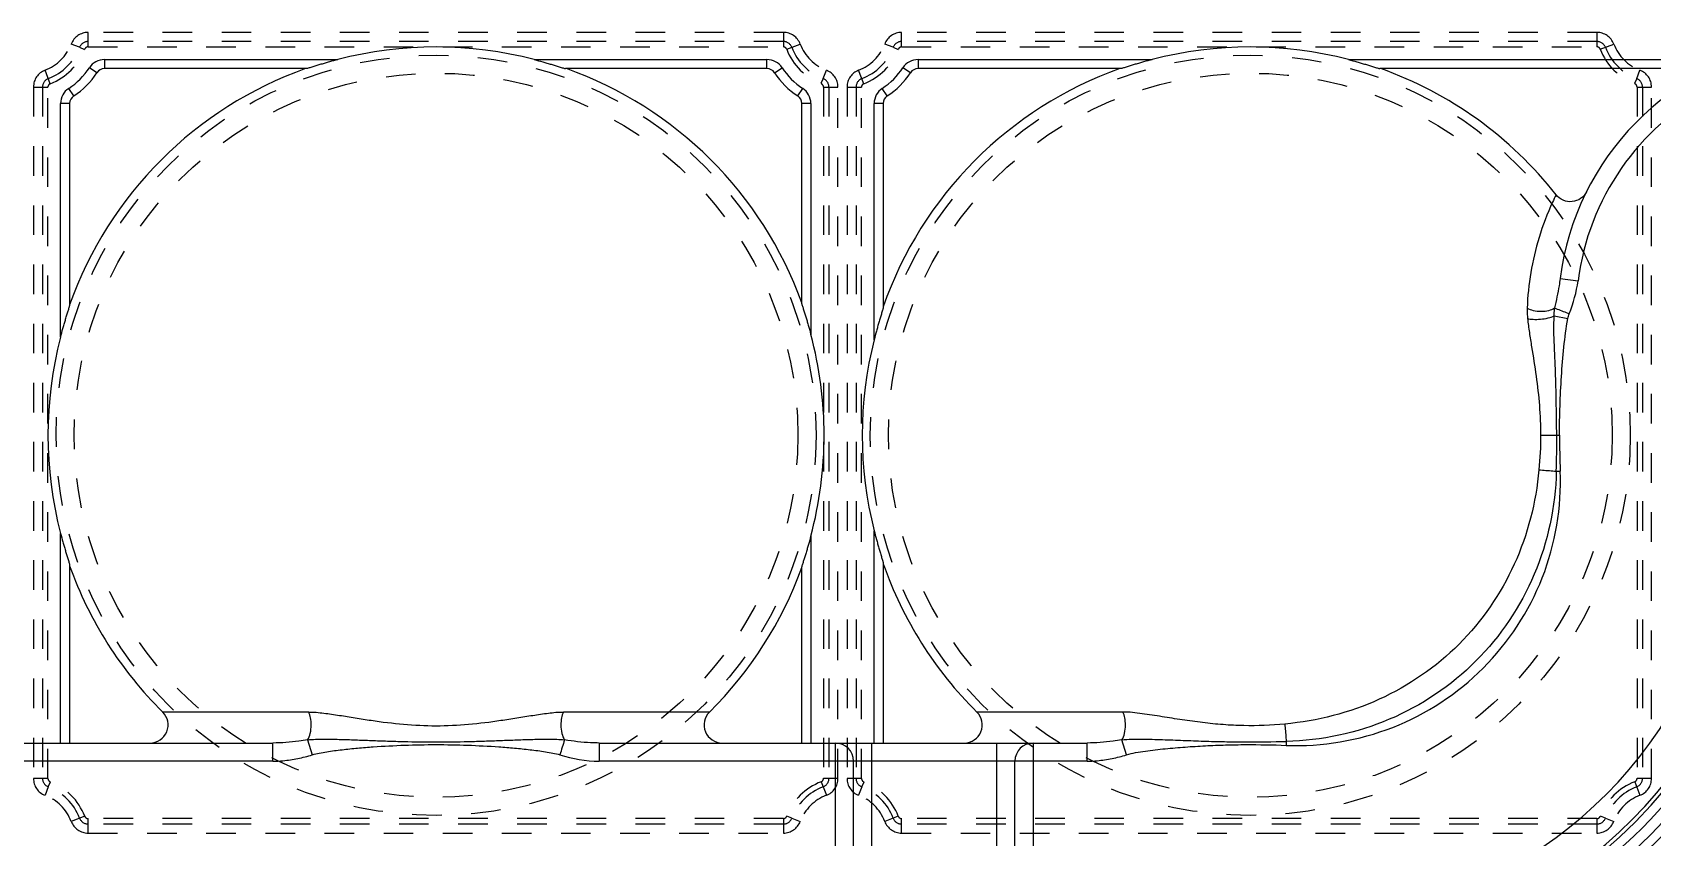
# Model space of a CAD drawing. Header units: millimetres. Extents: x -840 to 1682, y -9216 to -2117.
# Drawn here: x 664 to 753.6, y -2551.6 to -2507.1 of the extents above; entities that cross this region are included whole.
import ezdxf

# ---------------------------------------------------------------- set-up
doc = ezdxf.new("R2010")
doc.units = ezdxf.units.MM
doc.header["$LTSCALE"] = 16.335
doc.linetypes.add('HIDDEN', pattern=[0.2, 0.1, -0.1])
doc.layers.get('0').update_dxf_attribs({"linetype": 'CONTINUOUS'})
doc.layers.add('DEFAULT_2', color=8, linetype='HIDDEN')

msp = doc.modelspace()

# ---------------------------------------------------------------- linework, layer by layer
at = {"color": 7, "linetype": 'Continuous'}
for p, q in [((668.008, -2508.612), (680.907, -2508.612)), ((668.008, -2508.612), (668.008, -2509.112)), ((691.758, -2508.612), (704.618, -2508.612)), ((704.618, -2509.112), (704.618, -2508.612)), ((712.97, -2508.612), (725.907, -2508.612)), ((712.97, -2508.612), (712.97, -2509.112)), ((736.758, -2508.612), (757.947, -2508.612)), ((667.591, -2509.337), (667.173, -2509.062)), ((679.178, -2509.112), (668.008, -2509.112)), ((704.618, -2509.112), (693.487, -2509.112)), ((705.036, -2509.337), (705.454, -2509.062)), ((712.553, -2509.337), (712.135, -2509.062)), ((724.178, -2509.112), (712.97, -2509.112)), ((756.794, -2509.112), (738.487, -2509.112)), ((666.307, -2510.621), (666.032, -2510.203)), ((706.319, -2510.621), (706.594, -2510.203)), ((711.269, -2510.621), (710.994, -2510.203)), ((666.082, -2511.038), (665.582, -2511.038)), ((665.582, -2523.937), (665.582, -2511.038)), ((666.082, -2511.038), (666.082, -2522.208)), ((707.044, -2511.038), (706.544, -2511.038)), ((706.544, -2522.101), (706.544, -2511.038)), ((707.044, -2511.038), (707.044, -2523.793)), ((711.044, -2511.038), (710.544, -2511.038)), ((710.544, -2524.085), (710.544, -2511.038)), ((711.044, -2511.038), (711.044, -2522.317)), ((748.454, -2520.709), (749.446, -2520.836)), ((748.127, -2522.765), (748.886, -2522.918)), ((747.377, -2529.362), (748.42, -2529.362)), ((748.244, -2531.353), (748.461, -2531.345)), ((665.582, -2546.362), (665.582, -2534.788)), ((710.544, -2546.362), (710.544, -2534.64)), ((707.044, -2534.932), (707.044, -2546.362)), ((666.082, -2536.517), (666.082, -2546.362)), ((706.544, -2546.362), (706.544, -2536.624)), ((711.044, -2536.408), (711.044, -2546.362)), ((679.294, -2544.651), (671.224, -2544.651)), ((701.44, -2544.651), (693.371, -2544.651)), ((724.294, -2544.651), (716.224, -2544.651)), ((650.346, -2546.362), (677.319, -2546.362)), ((677.319, -2547.362), (677.319, -2546.362)), ((679.23, -2546.188), (679.492, -2547.013)), ((695.346, -2546.362), (722.319, -2546.362)), ((695.346, -2546.362), (695.346, -2547.362)), ((708.401, -2557.741), (708.401, -2546.362)), ((710.401, -2546.362), (710.401, -2557.488)), ((717.324, -2557.488), (717.324, -2546.362)), ((719.324, -2546.362), (719.324, -2557.741)), ((722.319, -2547.362), (722.319, -2546.362)), ((724.493, -2547.013), (724.23, -2546.188)), ((733.323, -2546.274), (733.315, -2546.492)), ((677.319, -2547.362), (650.346, -2547.362)), ((722.319, -2547.362), (695.346, -2547.362)), ((709.401, -2557.626), (709.401, -2547.362)), ((718.324, -2557.626), (718.324, -2547.362))]:
    msp.add_line(p, q, dxfattribs=at)
for centre, radius, start, end in [((686.332, -2529.362), 21.448, 75.34658, 104.65342), ((731.332, -2529.362), 21.448, 75.34658, 104.65342), ((763.332, -2522.612), 15, 98.29321, 172.70981), ((668.008, -2509.612), 1, 90, 146.63299), ((704.618, -2509.612), 1, 33.36701, 90), ((712.97, -2509.612), 1, 90, 146.63299), ((663.832, -2506.862), 4, 303.36701, 326.63299), ((686.332, -2529.362), 21.494, 109.59012, 160.40988), ((663.832, -2506.862), 4.5, 303.36701, 326.63299), ((668.008, -2509.612), 0.5, 90, 146.63299), ((686.332, -2529.362), 21.494, 19.89085, 70.40988), ((704.618, -2509.612), 0.5, 33.36701, 90), ((708.794, -2506.862), 4.5, 213.36701, 236.63299), ((708.794, -2506.862), 4, 213.36701, 236.63299), ((708.794, -2506.862), 4, 303.36701, 326.63299), ((731.332, -2529.362), 21.494, 109.59012, 160.71511), ((708.794, -2506.862), 4.5, 303.36701, 326.63299), ((712.97, -2509.612), 0.5, 90, 146.63299), ((731.332, -2529.362), 21.494, 38.1623, 70.40988), ((666.582, -2511.038), 1, 123.36701, 180), ((666.582, -2511.038), 0.5, 123.36701, 180), ((706.044, -2511.038), 0.5, 0, 56.63299), ((706.044, -2511.038), 1, 0, 56.63299), ((711.544, -2511.038), 1, 123.36701, 180), ((711.544, -2511.038), 0.5, 123.36701, 180), ((763.332, -2522.612), 14, 117.73192, 172.70998), ((686.332, -2529.362), 21.448, 165.34658, 194.65342), ((686.332, -2529.362), 21.448, 344.94945, 15.05055), ((731.332, -2529.362), 21.448, 165.75453, 194.24547), ((675.331, -2529.351), 72.941, 358.42651, 359.99065), ((796.785, -2529.342), 48.365, 180.02455, 182.37349), ((733.832, -2531.862), 81.156, 270, 0), ((733.832, -2531.862), 80.657, 270, 0), ((733.832, -2531.862), 80.158, 270, 360), ((733.832, -2531.862), 79.659, 270, 0), ((733.832, -2531.862), 79.603, 270, 0), ((733.832, -2531.862), 79.104, 270, 0), ((733.832, -2531.862), 71.5, 270, 0), ((733.832, -2531.862), 70, 270, 0), ((733.832, -2531.862), 66, 270, 0), ((734.332, -2532.362), 27.5, 270.00009, 0), ((734.332, -2532.362), 27, 270, 0), ((734.132, -2532.362), 26.051, 270.4641, 0), ((734.132, -2532.362), 26.55, 270.46255, 360), ((686.332, -2529.362), 21.494, 199.59012, 225.34107), ((686.332, -2529.362), 21.494, 314.65893, 340.10915), ((731.332, -2529.362), 21.494, 199.28489, 225.34107), ((734.132, -2532.362), 23.837, 270.46774, 342.12308), ((734.132, -2532.362), 25.834, 270.4641, 342.12166), ((670.522, -2545.362), 1, 269.95852, 45.34054), ((702.143, -2545.362), 1, 134.65939, 270.0415), ((715.522, -2545.362), 1, 269.95854, 45.34056), ((897.326, -2611.34), 214.048, 162.27913, 162.51097), ((708.401, -2547.362), 1, 0, 90), ((719.324, -2547.362), 1, 90, 180)]:
    msp.add_arc(centre, radius, start, end, dxfattribs=at)
for points, knots in [([(680.907, -2508.612), (680.75, -2508.654), (680.515, -2508.717), (680.204, -2508.806), (679.973, -2508.874), (679.746, -2508.942), (679.56, -2508.999), (679.417, -2509.044), (679.32, -2509.073), (679.247, -2509.096), (679.201, -2509.108), (679.184, -2509.112), (679.178, -2509.112)], [0, 0, 0, 0, 0.270583, 0.405386, 0.53937, 0.671759, 0.800789, 0.862701, 0.920962, 0.971232, 0.989837, 1, 1, 1, 1]), ([(691.758, -2508.612), (691.915, -2508.654), (692.15, -2508.717), (692.461, -2508.806), (692.692, -2508.874), (692.919, -2508.942), (693.105, -2508.999), (693.247, -2509.044), (693.345, -2509.073), (693.418, -2509.096), (693.464, -2509.108), (693.481, -2509.112), (693.487, -2509.112)], [0, 0, 0, 0, 0.270583, 0.405385, 0.53937, 0.671758, 0.800788, 0.8627, 0.920961, 0.971232, 0.989837, 1, 1, 1, 1]), ([(725.907, -2508.612), (725.75, -2508.654), (725.515, -2508.717), (725.204, -2508.806), (724.973, -2508.874), (724.746, -2508.942), (724.56, -2508.999), (724.417, -2509.044), (724.32, -2509.073), (724.247, -2509.096), (724.201, -2509.108), (724.184, -2509.112), (724.178, -2509.112)], [0, 0, 0, 0, 0.270583, 0.405386, 0.53937, 0.671759, 0.800789, 0.862701, 0.920962, 0.971232, 0.989837, 1, 1, 1, 1]), ([(736.758, -2508.612), (736.915, -2508.654), (737.15, -2508.717), (737.461, -2508.806), (737.692, -2508.874), (737.919, -2508.942), (738.105, -2508.999), (738.247, -2509.044), (738.345, -2509.073), (738.418, -2509.096), (738.464, -2509.108), (738.481, -2509.112), (738.487, -2509.112)], [0, 0, 0, 0, 0.270583, 0.405385, 0.53937, 0.671758, 0.800788, 0.8627, 0.920961, 0.971232, 0.989837, 1, 1, 1, 1]), ([(748.232, -2516.081), (748.164, -2516.217), (747.797, -2516.983), (747.019, -2519.012), (746.681, -2521.029), (746.632, -2522.347)], [0, 0, 0, 0, 0.070389, 0.39158, 1, 1, 1, 1]), ([(749.913, -2515.909), (749.84, -2516.058), (749.611, -2516.322), (749.125, -2516.5), (748.611, -2516.424), (748.335, -2516.212), (748.233, -2516.081)], [0, 0, 0, 0, 0.250072, 0.499988, 0.749946, 1, 1, 1, 1]), ([(748.454, -2520.709), (748.437, -2520.841), (748.355, -2521.386), (748.239, -2521.925), (748.151, -2522.334)], [0, 0, 0, 0, 0.240819, 1, 1, 1, 1]), ([(665.582, -2523.937), (665.623, -2523.78), (665.687, -2523.545), (665.776, -2523.234), (665.844, -2523.003), (665.912, -2522.776), (665.969, -2522.59), (666.014, -2522.447), (666.043, -2522.35), (666.066, -2522.277), (666.078, -2522.231), (666.082, -2522.214), (666.082, -2522.208)], [0, 0, 0, 0, 0.270583, 0.405385, 0.53937, 0.671758, 0.800788, 0.8627, 0.920961, 0.971232, 0.989837, 1, 1, 1, 1]), ([(706.544, -2522.101), (706.544, -2522.107), (706.549, -2522.123), (706.56, -2522.167), (706.583, -2522.238), (706.612, -2522.334), (706.656, -2522.473), (706.713, -2522.655), (706.782, -2522.877), (706.85, -2523.104), (706.939, -2523.409), (707.003, -2523.639), (707.044, -2523.793)], [0, 0, 0, 0, 0.009968, 0.028273, 0.078083, 0.136102, 0.197908, 0.326944, 0.459491, 0.593713, 0.728797, 1, 1, 1, 1]), ([(711.044, -2522.317), (711.044, -2522.323), (711.039, -2522.341), (711.027, -2522.388), (711.004, -2522.463), (710.974, -2522.564), (710.93, -2522.71), (710.873, -2522.899), (710.804, -2523.131), (710.737, -2523.367), (710.648, -2523.685), (710.585, -2523.924), (710.544, -2524.085)], [0, 0, 0, 0, 0.010369, 0.029286, 0.080023, 0.138525, 0.200541, 0.329559, 0.461784, 0.595527, 0.730045, 1, 1, 1, 1]), ([(746.632, -2522.347), (746.63, -2522.393), (746.628, -2522.582), (746.642, -2522.77), (746.656, -2522.912)], [0, 0, 0, 0, 0.242353, 1, 1, 1, 1]), ([(746.632, -2522.347), (746.735, -2522.402), (746.988, -2522.487), (747.399, -2522.53), (747.807, -2522.488), (748.056, -2522.396), (748.151, -2522.334)], [0, 0, 0, 0, 0.222735, 0.503987, 0.783748, 1, 1, 1, 1]), ([(748.127, -2522.765), (748.128, -2522.729), (748.131, -2522.585), (748.14, -2522.441), (748.151, -2522.334)], [0, 0, 0, 0, 0.255354, 1, 1, 1, 1]), ([(748.151, -2522.334), (748.2, -2522.354), (748.468, -2522.462), (748.737, -2522.565), (748.958, -2522.648)], [0, 0, 0, 0, 0.183508, 1, 1, 1, 1]), ([(746.656, -2522.912), (746.754, -2522.938), (746.991, -2522.969), (747.374, -2522.961), (747.769, -2522.898), (748.022, -2522.817), (748.127, -2522.765)], [0, 0, 0, 0, 0.202384, 0.474814, 0.764549, 1, 1, 1, 1]), ([(746.656, -2522.912), (746.68, -2523.173), (746.751, -2523.699), (746.922, -2524.758), (747.135, -2526.098), (747.329, -2527.723), (747.372, -2528.816), (747.377, -2529.362)], [0, 0, 0, 0, 0.120913, 0.24485, 0.495476, 0.747615, 1, 1, 1, 1]), ([(748.271, -2529.362), (748.259, -2528.811), (748.246, -2527.709), (748.217, -2526.331), (748.176, -2525.23), (748.122, -2524.135), (748.093, -2523.311), (748.127, -2522.765)], [0, 0, 0, 0, 0.250638, 0.501172, 0.626358, 0.751459, 1, 1, 1, 1]), ([(748.42, -2529.362), (748.42, -2528.82), (748.439, -2527.736), (748.52, -2526.113), (748.654, -2524.506), (748.781, -2523.44), (748.886, -2522.918)], [0, 0, 0, 0, 0.251691, 0.502895, 0.753268, 1, 1, 1, 1]), ([(747.284, -2531.274), (747.118, -2533.064), (746.215, -2536.614), (743.102, -2541.132), (738.584, -2544.245), (735.034, -2545.148), (733.244, -2545.314)], [0, 0, 0, 0, 0.250812, 0.5, 0.749189, 1, 1, 1, 1]), ([(747.284, -2531.274), (747.347, -2531.277), (747.667, -2531.299), (747.987, -2531.328), (748.244, -2531.353)], [0, 0, 0, 0, 0.195731, 1, 1, 1, 1]), ([(733.315, -2546.492), (735.303, -2546.574), (739.361, -2545.886), (744.493, -2542.524), (747.856, -2537.392), (748.545, -2533.333), (748.461, -2531.345)], [0, 0, 0, 0, 0.249988, 0.499985, 0.749979, 1, 1, 1, 1]), ([(748.244, -2531.353), (748.196, -2533.293), (747.377, -2537.179), (744.07, -2542.1), (739.149, -2545.407), (735.263, -2546.226), (733.323, -2546.274)], [0, 0, 0, 0, 0.251112, 0.500021, 0.74893, 1, 1, 1, 1]), ([(665.582, -2534.788), (665.623, -2534.945), (665.687, -2535.18), (665.776, -2535.491), (665.844, -2535.722), (665.912, -2535.949), (665.969, -2536.135), (666.014, -2536.277), (666.043, -2536.375), (666.066, -2536.448), (666.078, -2536.494), (666.082, -2536.511), (666.082, -2536.517)], [0, 0, 0, 0, 0.270583, 0.405386, 0.539371, 0.671759, 0.800789, 0.862701, 0.920962, 0.971232, 0.989837, 1, 1, 1, 1]), ([(710.544, -2534.64), (710.585, -2534.8), (710.648, -2535.04), (710.737, -2535.358), (710.804, -2535.593), (710.873, -2535.825), (710.93, -2536.015), (710.974, -2536.161), (711.004, -2536.262), (711.027, -2536.337), (711.039, -2536.384), (711.044, -2536.402), (711.044, -2536.408)], [0, 0, 0, 0, 0.269955, 0.404473, 0.538216, 0.670441, 0.799459, 0.861475, 0.919977, 0.970714, 0.989631, 1, 1, 1, 1]), ([(707.044, -2534.932), (707.003, -2535.086), (706.939, -2535.316), (706.85, -2535.621), (706.782, -2535.848), (706.713, -2536.07), (706.656, -2536.252), (706.612, -2536.391), (706.583, -2536.487), (706.56, -2536.558), (706.549, -2536.602), (706.544, -2536.618), (706.544, -2536.624)], [0, 0, 0, 0, 0.271203, 0.406287, 0.540509, 0.673056, 0.802092, 0.863898, 0.921917, 0.971727, 0.990032, 1, 1, 1, 1]), ([(679.294, -2544.651), (679.572, -2544.648), (680.14, -2544.709), (680.995, -2544.833), (681.868, -2544.974), (683.047, -2545.159), (684.533, -2545.348), (686.332, -2545.435), (688.132, -2545.348), (689.618, -2545.159), (690.797, -2544.974), (691.67, -2544.833), (692.525, -2544.709), (693.092, -2544.648), (693.371, -2544.651)], [0, 0, 0, 0, 0.058883, 0.120407, 0.182988, 0.246143, 0.372981, 0.499999, 0.627015, 0.753852, 0.817007, 0.879586, 0.941117, 1, 1, 1, 1]), ([(679.433, -2545.362), (679.433, -2545.233), (679.411, -2544.99), (679.343, -2544.754), (679.294, -2544.651)], [0, 0, 0, 0, 0.531227, 1, 1, 1, 1]), ([(693.371, -2544.651), (693.322, -2544.754), (693.254, -2544.99), (693.232, -2545.233), (693.232, -2545.362)], [0, 0, 0, 0, 0.468773, 1, 1, 1, 1]), ([(733.244, -2545.314), (732.488, -2545.391), (731.346, -2545.432), (729.829, -2545.358), (728.696, -2545.244), (727.572, -2545.086), (726.46, -2544.908), (725.543, -2544.764), (724.823, -2544.673), (724.468, -2544.65), (724.294, -2544.651)], [0, 0, 0, 0, 0.253144, 0.379747, 0.506254, 0.63255, 0.758065, 0.88167, 0.942177, 1, 1, 1, 1]), ([(724.433, -2545.362), (724.433, -2545.233), (724.411, -2544.99), (724.343, -2544.754), (724.294, -2544.651)], [0, 0, 0, 0, 0.531227, 1, 1, 1, 1]), ([(679.23, -2546.188), (679.303, -2546.081), (679.403, -2545.805), (679.433, -2545.519), (679.433, -2545.362)], [0, 0, 0, 0, 0.452719, 1, 1, 1, 1]), ([(693.232, -2545.362), (693.232, -2545.519), (693.262, -2545.805), (693.362, -2546.081), (693.435, -2546.188)], [0, 0, 0, 0, 0.547281, 1, 1, 1, 1]), ([(724.23, -2546.188), (724.303, -2546.08), (724.403, -2545.805), (724.433, -2545.519), (724.433, -2545.362)], [0, 0, 0, 0, 0.452721, 1, 1, 1, 1]), ([(733.244, -2545.315), (733.247, -2545.377), (733.269, -2545.697), (733.298, -2546.017), (733.323, -2546.274)], [0, 0, 0, 0, 0.193975, 1, 1, 1, 1]), ([(679.23, -2546.188), (679.07, -2546.215), (678.437, -2546.313), (677.796, -2546.362), (677.319, -2546.362)], [0, 0, 0, 0, 0.254315, 1, 1, 1, 1]), ([(679.23, -2546.188), (679.372, -2546.166), (679.663, -2546.153), (680.1, -2546.153), (680.541, -2546.15), (681.133, -2546.162), (681.874, -2546.188), (682.764, -2546.222), (683.655, -2546.255), (684.845, -2546.289), (686.332, -2546.309), (687.82, -2546.289), (689.009, -2546.255), (689.9, -2546.222), (690.791, -2546.189), (691.532, -2546.162), (692.123, -2546.151), (692.565, -2546.153), (693.002, -2546.152), (693.292, -2546.167), (693.435, -2546.188)], [0, 0, 0, 0, 0.030363, 0.061196, 0.092306, 0.123514, 0.186101, 0.24882, 0.311592, 0.374388, 0.499997, 0.625605, 0.688401, 0.751173, 0.813891, 0.876478, 0.90769, 0.938797, 0.969626, 1, 1, 1, 1]), ([(679.492, -2547.013), (679.618, -2546.974), (679.885, -2546.913), (680.434, -2546.817), (681.141, -2546.726), (681.998, -2546.64), (683.15, -2546.549), (684.595, -2546.472), (686.334, -2546.439), (688.072, -2546.472), (689.517, -2546.549), (690.669, -2546.64), (691.526, -2546.726), (692.233, -2546.817), (692.781, -2546.914), (693.047, -2546.973), (693.173, -2547.013)], [0, 0, 0, 0, 0.028882, 0.059413, 0.121646, 0.184389, 0.247353, 0.373606, 0.50008, 0.626553, 0.752805, 0.815769, 0.878511, 0.940741, 0.971261, 1, 1, 1, 1]), ([(695.346, -2546.362), (695.189, -2546.362), (694.549, -2546.346), (693.911, -2546.27), (693.435, -2546.188)], [0, 0, 0, 0, 0.245261, 1, 1, 1, 1]), ([(724.23, -2546.188), (724.07, -2546.215), (723.437, -2546.313), (722.796, -2546.362), (722.319, -2546.362)], [0, 0, 0, 0, 0.254315, 1, 1, 1, 1]), ([(724.23, -2546.188), (724.412, -2546.161), (724.785, -2546.156), (725.346, -2546.148), (725.912, -2546.158), (726.67, -2546.18), (727.618, -2546.217), (728.758, -2546.259), (729.899, -2546.289), (731.421, -2546.31), (732.563, -2546.291), (733.323, -2546.274)], [0, 0, 0, 0, 0.060755, 0.122658, 0.184948, 0.247421, 0.372669, 0.498084, 0.623554, 0.74904, 1, 1, 1, 1]), ([(724.493, -2547.013), (724.656, -2546.961), (725.003, -2546.89), (725.533, -2546.805), (726.078, -2546.735), (726.812, -2546.657), (727.736, -2546.579), (728.848, -2546.511), (729.963, -2546.466), (731.453, -2546.44), (732.57, -2546.461), (733.315, -2546.492)], [0, 0, 0, 0, 0.058142, 0.119568, 0.181733, 0.244233, 0.369721, 0.495558, 0.621595, 0.747746, 1, 1, 1, 1]), ([(677.319, -2547.362), (677.503, -2547.363), (677.963, -2547.342), (678.693, -2547.236), (679.228, -2547.095), (679.492, -2547.013)], [0, 0, 0, 0, 0.250031, 0.625013, 1, 1, 1, 1]), ([(722.319, -2547.362), (722.503, -2547.363), (722.963, -2547.342), (723.694, -2547.236), (724.229, -2547.095), (724.493, -2547.013)], [0, 0, 0, 0, 0.250031, 0.625013, 1, 1, 1, 1])]:
    msp.add_open_spline(points, degree=3, knots=knots, dxfattribs=at)
for points in [[(748.958, -2522.648), (749.184, -2522.065), (749.366, -2521.456), (749.446, -2520.836)], [(748.886, -2522.918), (748.903, -2522.826), (748.927, -2522.736), (748.958, -2522.648)], [(747.377, -2529.362), (747.377, -2530), (747.343, -2530.639), (747.284, -2531.274)], [(693.173, -2547.013), (693.872, -2547.236), (694.612, -2547.362), (695.346, -2547.362)]]:
    msp.add_open_spline(points, degree=3, dxfattribs=at)
at = {"layer": 'DEFAULT_2', "color": 8, "linetype": 'HIDDEN'}
for p, q in [((705.525, -2507.112), (667.102, -2507.112)), ((667.102, -2507.912), (667.102, -2507.112)), ((705.525, -2507.112), (705.525, -2507.912)), ((750.487, -2507.112), (712.063, -2507.112)), ((712.063, -2507.912), (712.063, -2507.112)), ((750.487, -2507.112), (750.487, -2507.912)), ((666.635, -2507.934), (666.168, -2507.755)), ((666.635, -2507.934), (666.911, -2508.051)), ((705.525, -2507.612), (667.102, -2507.612)), ((667.102, -2507.912), (705.513, -2507.912)), ((705.712, -2508.041), (706.459, -2507.755)), ((711.596, -2507.934), (711.129, -2507.755)), ((711.596, -2507.934), (711.873, -2508.051)), ((750.487, -2507.612), (712.063, -2507.612)), ((712.063, -2507.912), (750.475, -2507.912)), ((750.674, -2508.041), (751.421, -2507.755)), ((665.011, -2509.945), (664.725, -2509.198)), ((707.723, -2509.665), (707.606, -2509.941)), ((707.723, -2509.665), (707.901, -2509.198)), ((709.973, -2509.945), (709.687, -2509.198)), ((752.685, -2509.665), (752.568, -2509.941)), ((752.685, -2509.665), (752.863, -2509.198)), ((664.082, -2510.132), (664.082, -2548.317)), ((664.082, -2510.132), (664.882, -2510.132)), ((664.582, -2510.132), (664.582, -2548.317)), ((664.882, -2548.317), (664.882, -2510.143)), ((707.744, -2510.132), (708.544, -2510.132)), ((707.744, -2510.132), (707.744, -2548.305)), ((708.044, -2510.132), (708.044, -2548.317)), ((708.544, -2548.317), (708.544, -2510.132)), ((709.044, -2510.132), (709.844, -2510.132)), ((709.044, -2510.132), (709.044, -2548.317)), ((709.544, -2510.132), (709.544, -2548.317)), ((709.844, -2548.317), (709.844, -2510.143)), ((752.706, -2510.132), (753.506, -2510.132)), ((752.706, -2510.132), (752.706, -2548.305)), ((753.006, -2510.132), (753.006, -2548.317)), ((753.506, -2548.317), (753.506, -2510.132)), ((664.882, -2548.317), (664.082, -2548.317)), ((708.544, -2548.317), (707.744, -2548.317)), ((709.844, -2548.317), (709.044, -2548.317)), ((753.506, -2548.317), (752.706, -2548.317)), ((664.904, -2548.784), (664.725, -2549.251)), ((664.904, -2548.784), (665.021, -2548.507)), ((707.616, -2548.503), (707.901, -2549.251)), ((709.866, -2548.784), (709.687, -2549.251)), ((709.866, -2548.784), (709.983, -2548.507)), ((752.578, -2548.503), (752.863, -2549.251)), ((666.915, -2550.407), (666.168, -2550.693)), ((667.102, -2551.336), (667.102, -2550.536)), ((705.525, -2550.836), (667.102, -2550.836)), ((705.525, -2550.536), (667.113, -2550.536)), ((705.525, -2550.536), (705.525, -2551.336)), ((705.992, -2550.514), (705.715, -2550.398)), ((705.992, -2550.514), (706.459, -2550.693)), ((711.877, -2550.407), (711.129, -2550.693)), ((712.063, -2551.336), (712.063, -2550.536)), ((750.487, -2550.836), (712.063, -2550.836)), ((750.487, -2550.536), (712.075, -2550.536)), ((750.487, -2550.536), (750.487, -2551.336)), ((750.954, -2550.514), (750.677, -2550.398)), ((750.954, -2550.514), (751.421, -2550.693)), ((667.102, -2551.336), (705.525, -2551.336)), ((712.063, -2551.336), (750.487, -2551.336))]:
    msp.add_line(p, q, dxfattribs=at)
for centre, radius in [((686.332, -2529.362), 21), ((731.332, -2529.362), 21), ((686.332, -2529.362), 20), ((731.332, -2529.362), 20)]:
    msp.add_circle(centre, radius, dxfattribs=at)
for centre, radius, start, end in [((667.102, -2508.112), 1, 90, 159.07517), ((705.525, -2508.112), 1, 20.92483, 90), ((712.063, -2508.112), 1, 90, 159.07517), ((750.487, -2508.112), 1, 20.92483, 90), ((663.832, -2506.862), 2.5, 290.92483, 339.07517), ((663.832, -2506.862), 3, 290.92483, 339.07517), ((667.102, -2508.112), 0.5, 90, 159.07517), ((705.525, -2508.112), 0.5, 20.92483, 90), ((708.794, -2506.862), 3.3, 200.92483, 248.98657), ((708.794, -2506.862), 3, 200.92483, 249.07517), ((708.794, -2506.862), 2.5, 200.92483, 249.07517), ((708.794, -2506.862), 2.5, 290.92483, 339.07517), ((708.794, -2506.862), 3, 290.92483, 339.07517), ((712.063, -2508.112), 0.5, 90, 159.07517), ((750.487, -2508.112), 0.5, 20.92483, 90), ((753.756, -2506.862), 3.3, 200.92483, 248.98657), ((753.756, -2506.862), 3, 200.92483, 249.07517), ((753.756, -2506.862), 2.5, 200.92483, 249.07517), ((663.832, -2506.862), 3.3, 290.92483, 338.98657), ((708.794, -2506.862), 3.3, 290.92483, 338.98657), ((665.082, -2510.132), 1, 110.92483, 180), ((665.082, -2510.132), 0.5, 110.92483, 180), ((707.544, -2510.132), 0.5, 0, 69.07517), ((707.544, -2510.132), 1, 0, 69.07517), ((710.044, -2510.132), 1, 110.92483, 180), ((710.044, -2510.132), 0.5, 110.92483, 180), ((752.506, -2510.132), 0.5, 0, 69.07517), ((752.506, -2510.132), 1, 0, 69.07517), ((733.832, -2531.862), 81.099, 270, 0), ((733.832, -2531.862), 68.5, 270, 0), ((665.082, -2548.317), 1, 180, 249.07517), ((665.082, -2548.317), 0.5, 180, 249.07517), ((707.544, -2548.317), 0.5, 290.92483, 0), ((707.544, -2548.317), 1, 290.92483, 360), ((710.044, -2548.317), 1, 180, 249.07517), ((710.044, -2548.317), 0.5, 180, 249.07517), ((752.506, -2548.317), 0.5, 290.92483, 0), ((752.506, -2548.317), 1, 290.92483, 360), ((663.832, -2551.586), 3, 20.92483, 69.07517), ((663.832, -2551.586), 3.3, 20.92483, 68.98657), ((708.794, -2551.586), 3.3, 110.92483, 158.98658), ((708.794, -2551.586), 3, 110.92483, 159.07517), ((708.794, -2551.586), 3, 20.92483, 69.07517), ((708.794, -2551.586), 3.3, 20.92483, 68.98657), ((753.756, -2551.586), 3.3, 110.92483, 158.98658), ((753.756, -2551.586), 3, 110.92483, 159.07517), ((663.832, -2551.586), 2.5, 20.92483, 69.07517), ((708.794, -2551.586), 2.5, 110.92483, 159.07517), ((708.794, -2551.586), 2.5, 20.92483, 69.07517), ((753.756, -2551.586), 2.5, 110.92483, 159.07517), ((667.102, -2550.336), 1, 200.92483, 270), ((667.102, -2550.336), 0.5, 200.92483, 270), ((705.525, -2550.336), 0.5, 270, 339.07517), ((705.525, -2550.336), 1, 270, 339.07517), ((712.063, -2550.336), 1, 200.92483, 270), ((712.063, -2550.336), 0.5, 200.92483, 270), ((750.487, -2550.336), 0.5, 270, 339.07517), ((750.487, -2550.336), 1, 270, 339.07517)]:
    msp.add_arc(centre, radius, start, end, dxfattribs=at)
for points, knots in [([(667.102, -2507.912), (667.061, -2507.912), (666.979, -2507.938), (666.925, -2508.007), (666.913, -2508.046)], [0, 0, 0, 0, 0.499781, 1, 1, 1, 1]), ([(705.712, -2508.041), (705.697, -2508.002), (705.641, -2507.933), (705.555, -2507.91), (705.513, -2507.912)], [0, 0, 0, 0, 0.499693, 1, 1, 1, 1]), ([(712.063, -2507.912), (712.023, -2507.912), (711.941, -2507.938), (711.887, -2508.007), (711.875, -2508.046)], [0, 0, 0, 0, 0.499781, 1, 1, 1, 1]), ([(750.674, -2508.041), (750.659, -2508.002), (750.603, -2507.933), (750.517, -2507.91), (750.475, -2507.912)], [0, 0, 0, 0, 0.499693, 1, 1, 1, 1]), ([(665.011, -2509.945), (664.972, -2509.96), (664.902, -2510.015), (664.88, -2510.102), (664.882, -2510.143)], [0, 0, 0, 0, 0.499693, 1, 1, 1, 1]), ([(707.744, -2510.132), (707.744, -2510.091), (707.718, -2510.009), (707.649, -2509.955), (707.611, -2509.943)], [0, 0, 0, 0, 0.499781, 1, 1, 1, 1]), ([(709.973, -2509.945), (709.934, -2509.96), (709.864, -2510.015), (709.842, -2510.102), (709.844, -2510.143)], [0, 0, 0, 0, 0.499693, 1, 1, 1, 1]), ([(752.706, -2510.132), (752.706, -2510.091), (752.68, -2510.009), (752.611, -2509.955), (752.573, -2509.943)], [0, 0, 0, 0, 0.499781, 1, 1, 1, 1]), ([(664.882, -2548.317), (664.882, -2548.357), (664.908, -2548.439), (664.977, -2548.493), (665.016, -2548.505)], [0, 0, 0, 0, 0.499781, 1, 1, 1, 1]), ([(707.616, -2548.503), (707.654, -2548.489), (707.724, -2548.433), (707.746, -2548.346), (707.744, -2548.305)], [0, 0, 0, 0, 0.499693, 1, 1, 1, 1]), ([(709.844, -2548.317), (709.844, -2548.357), (709.87, -2548.439), (709.939, -2548.493), (709.978, -2548.505)], [0, 0, 0, 0, 0.499781, 1, 1, 1, 1]), ([(752.578, -2548.503), (752.616, -2548.489), (752.686, -2548.433), (752.708, -2548.346), (752.706, -2548.305)], [0, 0, 0, 0, 0.499693, 1, 1, 1, 1]), ([(666.915, -2550.407), (666.93, -2550.446), (666.985, -2550.516), (667.072, -2550.538), (667.113, -2550.536)], [0, 0, 0, 0, 0.499693, 1, 1, 1, 1]), ([(705.525, -2550.536), (705.566, -2550.536), (705.648, -2550.51), (705.701, -2550.441), (705.714, -2550.402)], [0, 0, 0, 0, 0.499994, 1, 1, 1, 1]), ([(711.877, -2550.407), (711.891, -2550.446), (711.947, -2550.516), (712.034, -2550.538), (712.075, -2550.536)], [0, 0, 0, 0, 0.499693, 1, 1, 1, 1]), ([(750.487, -2550.536), (750.527, -2550.536), (750.61, -2550.51), (750.663, -2550.441), (750.676, -2550.402)], [0, 0, 0, 0, 0.499994, 1, 1, 1, 1])]:
    msp.add_open_spline(points, degree=3, knots=knots, dxfattribs=at)

doc.saveas('drawing.dxf')
